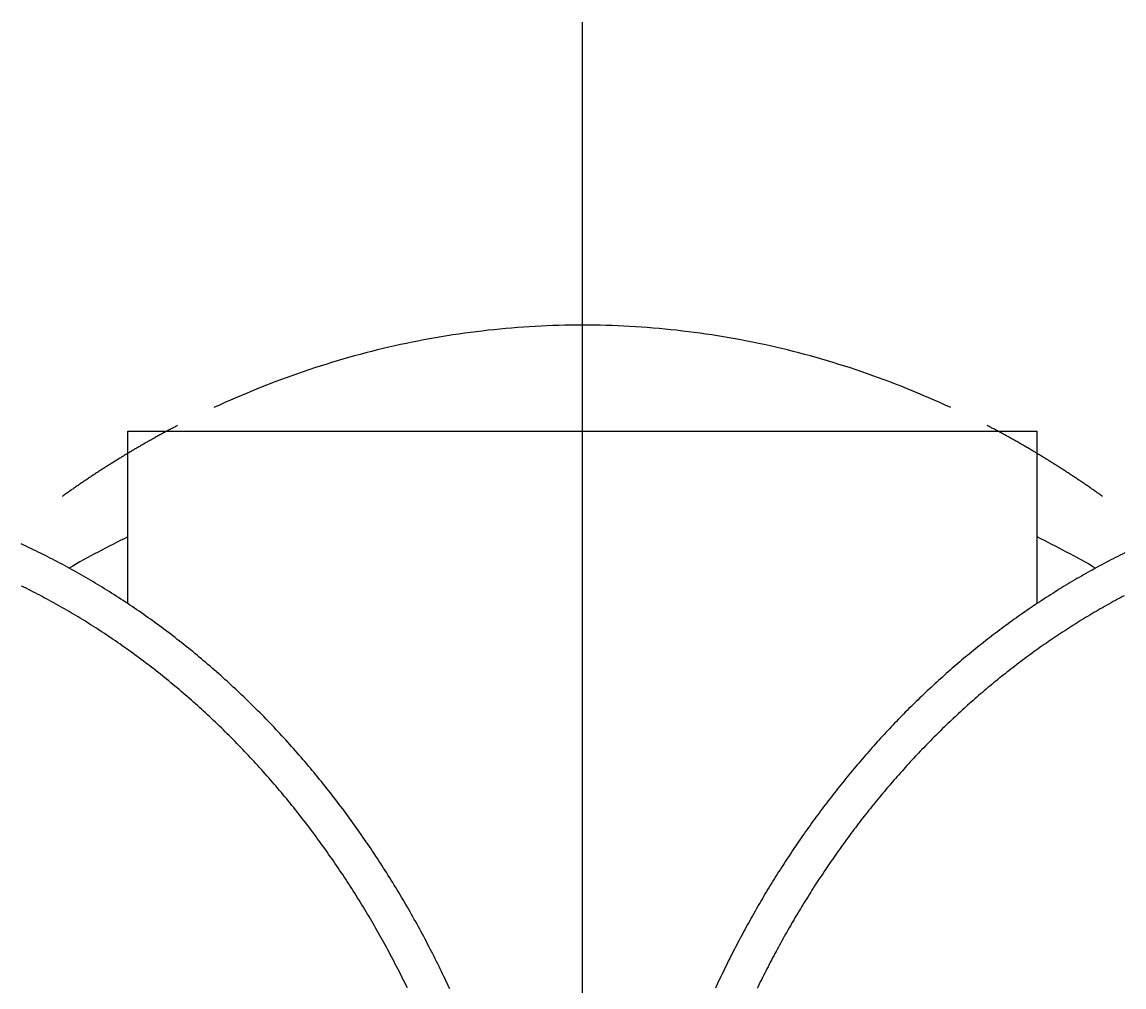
# Model space of a CAD drawing. Extents: x -26.4 to 13.3, y -38.4 to 44.9.
# Drawn here: x -3.7 to 3.57, y 38.58 to 44.94 of the extents above; entities that cross this region are included whole.
import ezdxf

# ---------------------------------------------------------------- set-up
doc = ezdxf.new("R2010")
doc.units = 0
doc.linetypes.add('CENTER', pattern=[50.8, 31.75, -6.35, 6.35, -6.35])
doc.layers.get('0').update_dxf_attribs({"linetype": 'CONTINUOUS'})
doc.layers.add('CENTER', color=1, linetype='CENTER')

msp = doc.modelspace()

# ---------------------------------------------------------------- linework, layer by layer
at = {"color": 7, "linetype": 'CONTINUOUS'}
for p, q in [((-3, 42.245185), (3, 42.245185)), ((-3, 41.108055), (-3, 42.245185)), ((3, 41.108055), (3, 42.245185))]:
    msp.add_line(p, q, dxfattribs=at)
for points in [[(2.43085, 42.401, 0), (2.3947, 42.4176, 0), (2.35847, 42.4341, 0), (2.32215, 42.4502, 0), (2.28575, 42.4662, 0), (2.24927, 42.4818, 0), (2.21271, 42.4972, 0), (2.17606, 42.5124, 0), (2.13934, 42.5273, 0), (2.10255, 42.542, 0), (2.06567, 42.5564, 0), (2.02873, 42.5705, 0), (1.99171, 42.5844, 0), (1.95462, 42.5981, 0), (1.91745, 42.6114, 0), (1.88022, 42.6246, 0), (1.84293, 42.6374, 0), (1.80556, 42.65, 0), (1.76813, 42.6624, 0), (1.73064, 42.6745, 0), (1.69309, 42.6863, 0), (1.65547, 42.6979, 0), (1.6178, 42.7092, 0), (1.58007, 42.7202, 0), (1.54228, 42.731, 0), (1.50444, 42.7415, 0), (1.46654, 42.7518, 0), (1.42859, 42.7618, 0), (1.39059, 42.7715, 0), (1.35253, 42.781, 0), (1.31443, 42.7902, 0), (1.27629, 42.7992, 0), (1.23809, 42.8079, 0), (1.19986, 42.8163, 0), (1.16157, 42.8245, 0), (1.12325, 42.8324, 0), (1.08489, 42.84, 0), (1.04649, 42.8473, 0), (1.00805, 42.8544, 0), (0.969574, 42.8613, 0), (0.931065, 42.8678, 0), (0.892521, 42.8741, 0), (0.853946, 42.8802, 0), (0.81534, 42.8859, 0), (0.776705, 42.8914, 0), (0.738042, 42.8967, 0), (0.699352, 42.9016, 0), (0.660638, 42.9063, 0), (0.621899, 42.9108, 0), (0.583139, 42.9149, 0), (0.544357, 42.9188, 0), (0.505556, 42.9225, 0), (0.466737, 42.9258, 0), (0.427901, 42.9289, 0), (0.38905, 42.9317, 0), (0.350185, 42.9343, 0), (0.311307, 42.9366, 0), (0.272418, 42.9386, 0), (0.233519, 42.9403, 0), (0.194612, 42.9418, 0), (0.155698, 42.943, 0), (0.116779, 42.944, 0), (0.077855, 42.9446, 0), (0.038928, 42.9451, 0), (0, 42.9452, 0), (-0.038928, 42.9451, 0), (-0.077855, 42.9446, 0), (-0.116779, 42.944, 0), (-0.155698, 42.943, 0), (-0.194612, 42.9418, 0), (-0.233519, 42.9403, 0), (-0.272418, 42.9386, 0), (-0.311307, 42.9366, 0), (-0.350185, 42.9343, 0), (-0.38905, 42.9317, 0), (-0.427901, 42.9289, 0), (-0.466737, 42.9258, 0), (-0.505556, 42.9225, 0), (-0.544357, 42.9188, 0), (-0.583139, 42.9149, 0), (-0.621899, 42.9108, 0), (-0.660638, 42.9063, 0), (-0.699352, 42.9016, 0), (-0.738042, 42.8967, 0), (-0.776705, 42.8914, 0), (-0.81534, 42.8859, 0), (-0.853946, 42.8802, 0), (-0.892521, 42.8741, 0), (-0.931065, 42.8678, 0), (-0.969574, 42.8613, 0), (-1.00805, 42.8544, 0), (-1.04649, 42.8473, 0), (-1.08489, 42.84, 0), (-1.12325, 42.8324, 0), (-1.16157, 42.8245, 0), (-1.19986, 42.8163, 0), (-1.23809, 42.8079, 0), (-1.27629, 42.7992, 0), (-1.31443, 42.7902, 0), (-1.35253, 42.781, 0), (-1.39059, 42.7715, 0), (-1.42859, 42.7618, 0), (-1.46654, 42.7518, 0), (-1.50444, 42.7415, 0), (-1.54228, 42.731, 0), (-1.58007, 42.7202, 0), (-1.6178, 42.7092, 0), (-1.65547, 42.6979, 0), (-1.69309, 42.6863, 0), (-1.73064, 42.6745, 0), (-1.76813, 42.6624, 0), (-1.80556, 42.65, 0), (-1.84293, 42.6374, 0), (-1.88022, 42.6246, 0), (-1.91745, 42.6114, 0), (-1.95462, 42.5981, 0), (-1.99171, 42.5844, 0), (-2.02873, 42.5705, 0), (-2.06567, 42.5564, 0), (-2.10255, 42.542, 0), (-2.13934, 42.5273, 0), (-2.17606, 42.5124, 0), (-2.21271, 42.4972, 0), (-2.24927, 42.4818, 0), (-2.28575, 42.4662, 0), (-2.32215, 42.4502, 0), (-2.35847, 42.4341, 0), (-2.3947, 42.4176, 0), (-2.43085, 42.401, 0)], [(-2.67179, 42.2823, 0), (-2.67792, 42.2791, 0), (-2.68405, 42.2759, 0), (-2.69018, 42.2727, 0), (-2.69631, 42.2695, 0), (-2.70243, 42.2662, 0), (-2.70855, 42.263, 0), (-2.71466, 42.2598, 0), (-2.72078, 42.2565, 0), (-2.72689, 42.2533, 0), (-2.73299, 42.25, 0), (-2.7391, 42.2467, 0), (-2.7452, 42.2435, 0), (-2.7513, 42.2402, 0), (-2.75739, 42.2369, 0), (-2.76348, 42.2336, 0), (-2.76957, 42.2303, 0), (-2.77566, 42.227, 0), (-2.78174, 42.2237, 0), (-2.78782, 42.2203, 0), (-2.7939, 42.217, 0), (-2.79998, 42.2137, 0), (-2.80605, 42.2103, 0), (-2.81212, 42.207, 0), (-2.81818, 42.2036, 0), (-2.82424, 42.2002, 0), (-2.8303, 42.1968, 0), (-2.83636, 42.1935, 0), (-2.84241, 42.1901, 0), (-2.84846, 42.1867, 0), (-2.85451, 42.1833, 0), (-2.86055, 42.1799, 0), (-2.8666, 42.1764, 0), (-2.87263, 42.173, 0), (-2.87867, 42.1696, 0), (-2.8847, 42.1661, 0), (-2.89073, 42.1627, 0), (-2.89676, 42.1592, 0), (-2.90278, 42.1558, 0), (-2.9088, 42.1523, 0), (-2.91481, 42.1488, 0), (-2.92083, 42.1453, 0), (-2.92684, 42.1418, 0), (-2.93284, 42.1383, 0), (-2.93885, 42.1348, 0), (-2.94485, 42.1313, 0), (-2.95085, 42.1278, 0), (-2.95684, 42.1243, 0), (-2.96283, 42.1207, 0), (-2.96882, 42.1172, 0), (-2.9748, 42.1136, 0), (-2.98079, 42.1101, 0), (-2.98676, 42.1065, 0), (-2.99274, 42.1029, 0), (-2.99871, 42.0994, 0), (-3.00468, 42.0958, 0), (-3.01065, 42.0922, 0), (-3.01661, 42.0886, 0), (-3.02257, 42.085, 0), (-3.02852, 42.0814, 0), (-3.03448, 42.0777, 0), (-3.04043, 42.0741, 0), (-3.04637, 42.0705, 0), (-3.05232, 42.0668, 0), (-3.05825, 42.0632, 0), (-3.06419, 42.0595, 0), (-3.07012, 42.0559, 0), (-3.07605, 42.0522, 0), (-3.08198, 42.0485, 0), (-3.0879, 42.0448, 0), (-3.09382, 42.0411, 0), (-3.09974, 42.0374, 0), (-3.10565, 42.0337, 0), (-3.11156, 42.03, 0), (-3.11747, 42.0263, 0), (-3.12337, 42.0226, 0), (-3.12927, 42.0188, 0), (-3.13517, 42.0151, 0), (-3.14106, 42.0113, 0), (-3.14695, 42.0076, 0), (-3.15284, 42.0038, 0), (-3.15872, 42.0001, 0), (-3.1646, 41.9963, 0), (-3.17048, 41.9925, 0), (-3.17635, 41.9887, 0), (-3.18222, 41.9849, 0), (-3.18809, 41.9811, 0), (-3.19395, 41.9773, 0), (-3.19981, 41.9735, 0), (-3.20566, 41.9696, 0), (-3.21152, 41.9658, 0), (-3.21736, 41.962, 0), (-3.22321, 41.9581, 0), (-3.22905, 41.9543, 0), (-3.23489, 41.9504, 0), (-3.24073, 41.9465, 0), (-3.24656, 41.9427, 0), (-3.25239, 41.9388, 0), (-3.25821, 41.9349, 0), (-3.26403, 41.931, 0), (-3.26985, 41.9271, 0), (-3.27566, 41.9232, 0), (-3.28147, 41.9193, 0), (-3.28728, 41.9153, 0), (-3.29308, 41.9114, 0), (-3.29888, 41.9075, 0), (-3.30468, 41.9035, 0), (-3.31047, 41.8996, 0), (-3.31626, 41.8956, 0), (-3.32205, 41.8917, 0), (-3.32783, 41.8877, 0), (-3.33361, 41.8837, 0), (-3.33939, 41.8797, 0), (-3.34516, 41.8757, 0), (-3.35093, 41.8717, 0), (-3.35669, 41.8677, 0), (-3.36245, 41.8637, 0), (-3.36821, 41.8597, 0), (-3.37396, 41.8557, 0), (-3.37971, 41.8516, 0), (-3.38546, 41.8476, 0), (-3.3912, 41.8435, 0), (-3.39694, 41.8395, 0), (-3.40268, 41.8354, 0), (-3.40841, 41.8314, 0), (-3.41414, 41.8273, 0), (-3.41986, 41.8232, 0), (-3.42558, 41.8191, 0), (-3.4313, 41.815, 0)], [(3.4313, 41.815, 0), (3.42558, 41.8191, 0), (3.41986, 41.8232, 0), (3.41414, 41.8273, 0), (3.40841, 41.8314, 0), (3.40268, 41.8354, 0), (3.39694, 41.8395, 0), (3.3912, 41.8435, 0), (3.38546, 41.8476, 0), (3.37971, 41.8516, 0), (3.37396, 41.8557, 0), (3.36821, 41.8597, 0), (3.36245, 41.8637, 0), (3.35669, 41.8677, 0), (3.35093, 41.8717, 0), (3.34516, 41.8757, 0), (3.33939, 41.8797, 0), (3.33361, 41.8837, 0), (3.32783, 41.8877, 0), (3.32205, 41.8917, 0), (3.31626, 41.8956, 0), (3.31047, 41.8996, 0), (3.30468, 41.9035, 0), (3.29888, 41.9075, 0), (3.29308, 41.9114, 0), (3.28728, 41.9153, 0), (3.28147, 41.9193, 0), (3.27566, 41.9232, 0), (3.26985, 41.9271, 0), (3.26403, 41.931, 0), (3.25821, 41.9349, 0), (3.25239, 41.9388, 0), (3.24656, 41.9427, 0), (3.24073, 41.9465, 0), (3.23489, 41.9504, 0), (3.22905, 41.9543, 0), (3.22321, 41.9581, 0), (3.21736, 41.962, 0), (3.21152, 41.9658, 0), (3.20566, 41.9696, 0), (3.19981, 41.9735, 0), (3.19395, 41.9773, 0), (3.18809, 41.9811, 0), (3.18222, 41.9849, 0), (3.17635, 41.9887, 0), (3.17048, 41.9925, 0), (3.1646, 41.9963, 0), (3.15872, 42.0001, 0), (3.15284, 42.0038, 0), (3.14695, 42.0076, 0), (3.14106, 42.0113, 0), (3.13517, 42.0151, 0), (3.12927, 42.0188, 0), (3.12337, 42.0226, 0), (3.11747, 42.0263, 0), (3.11156, 42.03, 0), (3.10565, 42.0337, 0), (3.09974, 42.0374, 0), (3.09382, 42.0411, 0), (3.0879, 42.0448, 0), (3.08198, 42.0485, 0), (3.07605, 42.0522, 0), (3.07012, 42.0559, 0), (3.06419, 42.0595, 0), (3.05825, 42.0632, 0), (3.05232, 42.0668, 0), (3.04637, 42.0705, 0), (3.04043, 42.0741, 0), (3.03448, 42.0777, 0), (3.02852, 42.0814, 0), (3.02257, 42.085, 0), (3.01661, 42.0886, 0), (3.01065, 42.0922, 0), (3.00468, 42.0958, 0), (2.99871, 42.0994, 0), (2.99274, 42.1029, 0), (2.98676, 42.1065, 0), (2.98079, 42.1101, 0), (2.9748, 42.1136, 0), (2.96882, 42.1172, 0), (2.96283, 42.1207, 0), (2.95684, 42.1243, 0), (2.95085, 42.1278, 0), (2.94485, 42.1313, 0), (2.93885, 42.1348, 0), (2.93284, 42.1383, 0), (2.92684, 42.1418, 0), (2.92083, 42.1453, 0), (2.91481, 42.1488, 0), (2.9088, 42.1523, 0), (2.90278, 42.1558, 0), (2.89676, 42.1592, 0), (2.89073, 42.1627, 0), (2.8847, 42.1661, 0), (2.87867, 42.1696, 0), (2.87263, 42.173, 0), (2.8666, 42.1764, 0), (2.86055, 42.1799, 0), (2.85451, 42.1833, 0), (2.84846, 42.1867, 0), (2.84241, 42.1901, 0), (2.83636, 42.1935, 0), (2.8303, 42.1968, 0), (2.82424, 42.2002, 0), (2.81818, 42.2036, 0), (2.81212, 42.207, 0), (2.80605, 42.2103, 0), (2.79998, 42.2137, 0), (2.7939, 42.217, 0), (2.78782, 42.2203, 0), (2.78174, 42.2237, 0), (2.77566, 42.227, 0), (2.76957, 42.2303, 0), (2.76348, 42.2336, 0), (2.75739, 42.2369, 0), (2.7513, 42.2402, 0), (2.7452, 42.2435, 0), (2.7391, 42.2467, 0), (2.73299, 42.25, 0), (2.72689, 42.2533, 0), (2.72078, 42.2565, 0), (2.71466, 42.2598, 0), (2.70855, 42.263, 0), (2.70243, 42.2662, 0), (2.69631, 42.2695, 0), (2.69018, 42.2727, 0), (2.68405, 42.2759, 0), (2.67792, 42.2791, 0), (2.67179, 42.2823, 0)]]:
    msp.add_polyline3d(points, dxfattribs=at)
at = {"color": 7}
for points in [[(-0.875275, 38.5658, 0), (-0.882937, 38.5823, 0), (-0.890649, 38.5988, 0), (-0.89841, 38.6153, 0), (-0.906221, 38.6318, 0), (-0.914083, 38.6482, 0), (-0.921995, 38.6647, 0), (-0.929957, 38.6811, 0), (-0.93797, 38.6976, 0), (-0.946033, 38.714, 0), (-0.954147, 38.7304, 0), (-0.962312, 38.7468, 0), (-0.970528, 38.7632, 0), (-0.978795, 38.7796, 0), (-0.987112, 38.796, 0), (-0.995482, 38.8124, 0), (-1.0039, 38.8288, 0), (-1.01237, 38.8452, 0), (-1.0209, 38.8615, 0), (-1.02947, 38.8779, 0), (-1.0381, 38.8942, 0), (-1.04678, 38.9105, 0), (-1.05551, 38.9268, 0), (-1.06429, 38.9431, 0), (-1.07313, 38.9594, 0), (-1.08201, 38.9757, 0), (-1.09095, 38.992, 0), (-1.09995, 39.0083, 0), (-1.10899, 39.0245, 0), (-1.11809, 39.0408, 0), (-1.12724, 39.057, 0), (-1.13644, 39.0732, 0), (-1.1457, 39.0894, 0), (-1.15501, 39.1056, 0), (-1.16437, 39.1218, 0), (-1.17379, 39.138, 0), (-1.18326, 39.1541, 0), (-1.19278, 39.1703, 0), (-1.20236, 39.1864, 0), (-1.21199, 39.2025, 0), (-1.22168, 39.2186, 0), (-1.23141, 39.2347, 0), (-1.24121, 39.2508, 0), (-1.25105, 39.2668, 0), (-1.26095, 39.2829, 0), (-1.2709, 39.2989, 0), (-1.28091, 39.3149, 0), (-1.29096, 39.3309, 0), (-1.30107, 39.3468, 0), (-1.31123, 39.3628, 0), (-1.32144, 39.3787, 0), (-1.3317, 39.3946, 0), (-1.34201, 39.4104, 0), (-1.35238, 39.4263, 0), (-1.36279, 39.4421, 0), (-1.37326, 39.4579, 0), (-1.38378, 39.4736, 0), (-1.39434, 39.4894, 0), (-1.40496, 39.5051, 0), (-1.41563, 39.5208, 0), (-1.42634, 39.5365, 0), (-1.43711, 39.5521, 0), (-1.44793, 39.5677, 0), (-1.45879, 39.5833, 0), (-1.4697, 39.5989, 0), (-1.48067, 39.6144, 0), (-1.49168, 39.6299, 0), (-1.50274, 39.6454, 0), (-1.51385, 39.6608, 0), (-1.525, 39.6762, 0), (-1.53621, 39.6916, 0), (-1.54746, 39.707, 0), (-1.55876, 39.7223, 0), (-1.57011, 39.7376, 0), (-1.58151, 39.7528, 0), (-1.59295, 39.7681, 0), (-1.60444, 39.7833, 0), (-1.61597, 39.7984, 0), (-1.62756, 39.8136, 0), (-1.63919, 39.8287, 0), (-1.65086, 39.8437, 0), (-1.66258, 39.8587, 0), (-1.67435, 39.8737, 0), (-1.68616, 39.8887, 0), (-1.69802, 39.9036, 0), (-1.70993, 39.9185, 0), (-1.72188, 39.9333, 0), (-1.73387, 39.9482, 0), (-1.74591, 39.9629, 0), (-1.75799, 39.9777, 0), (-1.77012, 39.9924, 0), (-1.78229, 40.007, 0), (-1.79451, 40.0216, 0), (-1.80677, 40.0362, 0), (-1.81908, 40.0508, 0), (-1.83142, 40.0653, 0), (-1.84382, 40.0797, 0), (-1.85625, 40.0941, 0), (-1.86873, 40.1085, 0), (-1.88125, 40.1229, 0), (-1.89381, 40.1372, 0), (-1.90642, 40.1514, 0), (-1.91907, 40.1656, 0), (-1.93176, 40.1798, 0), (-1.94449, 40.1939, 0), (-1.95727, 40.208, 0), (-1.97008, 40.222, 0), (-1.98294, 40.236, 0), (-1.99584, 40.25, 0), (-2.00878, 40.2639, 0), (-2.02176, 40.2777, 0), (-2.03478, 40.2915, 0), (-2.04785, 40.3053, 0), (-2.06095, 40.319, 0), (-2.07409, 40.3327, 0), (-2.08728, 40.3463, 0), (-2.1005, 40.3598, 0), (-2.11376, 40.3734, 0), (-2.12706, 40.3868, 0), (-2.14039, 40.4002, 0), (-2.15377, 40.4136, 0), (-2.16718, 40.4269, 0), (-2.18063, 40.4402, 0), (-2.19411, 40.4534, 0), (-2.20763, 40.4666, 0), (-2.22119, 40.4797, 0), (-2.23479, 40.4928, 0), (-2.24842, 40.5058, 0), (-2.26208, 40.5188, 0), (-2.27578, 40.5317, 0), (-2.28952, 40.5446, 0), (-2.30329, 40.5574, 0), (-2.31709, 40.5701, 0), (-2.33093, 40.5828, 0), (-2.3448, 40.5955, 0), (-2.35871, 40.6081, 0), (-2.37265, 40.6207, 0), (-2.38662, 40.6332, 0), (-2.40063, 40.6456, 0), (-2.41467, 40.658, 0), (-2.42874, 40.6703, 0), (-2.44284, 40.6826, 0), (-2.45698, 40.6948, 0), (-2.47115, 40.707, 0), (-2.48534, 40.7192, 0), (-2.49957, 40.7312, 0), (-2.51383, 40.7432, 0), (-2.52813, 40.7552, 0), (-2.54245, 40.7671, 0), (-2.5568, 40.779, 0), (-2.57118, 40.7908, 0), (-2.58559, 40.8025, 0), (-2.60003, 40.8142, 0), (-2.6145, 40.8258, 0), (-2.629, 40.8374, 0), (-2.64353, 40.8489, 0), (-2.65808, 40.8604, 0), (-2.67267, 40.8718, 0), (-2.68728, 40.8831, 0), (-2.70192, 40.8944, 0), (-2.71658, 40.9057, 0), (-2.73128, 40.9168, 0), (-2.746, 40.928, 0), (-2.76074, 40.939, 0), (-2.77552, 40.95, 0), (-2.79032, 40.961, 0), (-2.80514, 40.9719, 0), (-2.81999, 40.9827, 0), (-2.83487, 40.9935, 0), (-2.84977, 41.0042, 0), (-2.86469, 41.0149, 0), (-2.87964, 41.0255, 0), (-2.89462, 41.036, 0), (-2.90962, 41.0465, 0), (-2.92464, 41.0569, 0), (-2.93968, 41.0673, 0), (-2.95475, 41.0776, 0), (-2.96984, 41.0878, 0), (-2.98496, 41.098, 0), (-3.00009, 41.1081, 0), (-3.01525, 41.1182, 0), (-3.03043, 41.1282, 0), (-3.04564, 41.1381, 0), (-3.06086, 41.148, 0), (-3.07611, 41.1578, 0), (-3.09137, 41.1676, 0), (-3.10667, 41.1773, 0), (-3.12198, 41.1869, 0), (-3.13732, 41.1965, 0), (-3.15268, 41.206, 0), (-3.16806, 41.2155, 0), (-3.18346, 41.2249, 0), (-3.19889, 41.2342, 0), (-3.21433, 41.2435, 0), (-3.2298, 41.2527, 0), (-3.24529, 41.2619, 0), (-3.26079, 41.271, 0), (-3.27632, 41.28, 0), (-3.29187, 41.289, 0), (-3.30743, 41.2979, 0), (-3.32302, 41.3068, 0), (-3.33863, 41.3156, 0), (-3.35425, 41.3243, 0), (-3.36989, 41.333, 0), (-3.38555, 41.3416, 0), (-3.40123, 41.3502, 0), (-3.41692, 41.3587, 0), (-3.43264, 41.3671, 0), (-3.44837, 41.3755, 0), (-3.46411, 41.3838, 0), (-3.47987, 41.3921, 0), (-3.49565, 41.4003, 0), (-3.51145, 41.4084, 0), (-3.52726, 41.4165, 0), (-3.54308, 41.4245, 0), (-3.55892, 41.4324, 0), (-3.57478, 41.4403, 0), (-3.59064, 41.4481, 0), (-3.60653, 41.4559, 0), (-3.62242, 41.4636, 0), (-3.63833, 41.4712, 0), (-3.65424, 41.4788, 0), (-3.67016, 41.4863, 0), (-3.68608, 41.4937, 0), (-3.70201, 41.5011, 0)], [(3.57909, 41.4425, 0), (3.56376, 41.4349, 0), (3.54845, 41.4272, 0), (3.53318, 41.4195, 0), (3.51793, 41.4117, 0), (3.50271, 41.4039, 0), (3.48752, 41.3961, 0), (3.47237, 41.3882, 0), (3.45724, 41.3802, 0), (3.44214, 41.3722, 0), (3.42707, 41.3642, 0), (3.41203, 41.3561, 0), (3.39701, 41.3479, 0), (3.38203, 41.3397, 0), (3.36708, 41.3315, 0), (3.35216, 41.3232, 0), (3.33727, 41.3148, 0), (3.32242, 41.3065, 0), (3.30759, 41.298, 0), (3.29279, 41.2895, 0), (3.27802, 41.281, 0), (3.26328, 41.2724, 0), (3.24858, 41.2638, 0), (3.2339, 41.2551, 0), (3.21926, 41.2464, 0), (3.20464, 41.2377, 0), (3.19006, 41.2289, 0), (3.17551, 41.22, 0), (3.16099, 41.2111, 0), (3.1465, 41.2022, 0), (3.13205, 41.1932, 0), (3.11762, 41.1841, 0), (3.10323, 41.1751, 0), (3.08887, 41.1659, 0), (3.07454, 41.1568, 0), (3.06024, 41.1475, 0), (3.04597, 41.1383, 0), (3.03174, 41.129, 0), (3.01754, 41.1196, 0), (3.00337, 41.1103, 0), (2.98923, 41.1008, 0), (2.97512, 41.0913, 0), (2.96105, 41.0818, 0), (2.94701, 41.0723, 0), (2.933, 41.0627, 0), (2.91903, 41.053, 0), (2.90509, 41.0433, 0), (2.89118, 41.0336, 0), (2.8773, 41.0238, 0), (2.86346, 41.014, 0), (2.84965, 41.0042, 0), (2.83587, 40.9943, 0), (2.82213, 40.9843, 0), (2.80842, 40.9743, 0), (2.79475, 40.9643, 0), (2.7811, 40.9543, 0), (2.76749, 40.9442, 0), (2.75392, 40.934, 0), (2.74038, 40.9238, 0), (2.72687, 40.9136, 0), (2.7134, 40.9034, 0), (2.69996, 40.893, 0), (2.68655, 40.8827, 0), (2.67318, 40.8723, 0), (2.65985, 40.8619, 0), (2.64654, 40.8514, 0), (2.63328, 40.841, 0), (2.62004, 40.8304, 0), (2.60685, 40.8198, 0), (2.59368, 40.8092, 0), (2.58055, 40.7986, 0), (2.56746, 40.7879, 0), (2.5544, 40.7772, 0), (2.54138, 40.7664, 0), (2.52839, 40.7556, 0), (2.51544, 40.7448, 0), (2.50252, 40.7339, 0), (2.48963, 40.723, 0), (2.47678, 40.712, 0), (2.46397, 40.701, 0), (2.45118, 40.69, 0), (2.43843, 40.6789, 0), (2.42572, 40.6678, 0), (2.41304, 40.6567, 0), (2.40039, 40.6455, 0), (2.38778, 40.6343, 0), (2.37521, 40.6231, 0), (2.36266, 40.6118, 0), (2.35015, 40.6005, 0), (2.33768, 40.5891, 0), (2.32524, 40.5777, 0), (2.31283, 40.5663, 0), (2.30046, 40.5548, 0), (2.28813, 40.5433, 0), (2.27582, 40.5318, 0), (2.26356, 40.5202, 0), (2.25132, 40.5086, 0), (2.23912, 40.497, 0), (2.22696, 40.4853, 0), (2.21483, 40.4736, 0), (2.20274, 40.4619, 0), (2.19067, 40.4501, 0), (2.17865, 40.4383, 0), (2.16666, 40.4265, 0), (2.1547, 40.4146, 0), (2.14278, 40.4027, 0), (2.13089, 40.3907, 0), (2.11904, 40.3787, 0), (2.10723, 40.3667, 0), (2.09544, 40.3547, 0), (2.0837, 40.3426, 0), (2.07198, 40.3305, 0), (2.06031, 40.3183, 0), (2.04866, 40.3061, 0), (2.03706, 40.2939, 0), (2.02548, 40.2817, 0), (2.01395, 40.2694, 0), (2.00244, 40.2571, 0), (1.99098, 40.2448, 0), (1.97955, 40.2324, 0), (1.96815, 40.22, 0), (1.95679, 40.2075, 0), (1.94546, 40.1951, 0), (1.93417, 40.1826, 0), (1.92291, 40.17, 0), (1.91169, 40.1575, 0), (1.90051, 40.1449, 0), (1.88936, 40.1323, 0), (1.87824, 40.1196, 0), (1.86716, 40.1069, 0), (1.85612, 40.0942, 0), (1.84511, 40.0814, 0), (1.83414, 40.0687, 0), (1.8232, 40.0559, 0), (1.8123, 40.043, 0), (1.80143, 40.0301, 0), (1.7906, 40.0172, 0), (1.77981, 40.0043, 0), (1.76905, 39.9914, 0), (1.75832, 39.9784, 0), (1.74763, 39.9654, 0), (1.73698, 39.9523, 0), (1.72636, 39.9392, 0), (1.71578, 39.9261, 0), (1.70524, 39.913, 0), (1.69473, 39.8998, 0), (1.68425, 39.8866, 0), (1.67382, 39.8734, 0), (1.66341, 39.8602, 0), (1.65305, 39.8469, 0), (1.64272, 39.8336, 0), (1.63242, 39.8203, 0), (1.62217, 39.8069, 0), (1.61194, 39.7935, 0), (1.60176, 39.7801, 0), (1.59161, 39.7667, 0), (1.5815, 39.7532, 0), (1.57142, 39.7397, 0), (1.56138, 39.7262, 0), (1.55138, 39.7127, 0), (1.54141, 39.6991, 0), (1.53148, 39.6855, 0), (1.52158, 39.6719, 0), (1.51172, 39.6582, 0), (1.5019, 39.6445, 0), (1.49211, 39.6308, 0), (1.48236, 39.6171, 0), (1.47265, 39.6033, 0), (1.46297, 39.5896, 0), (1.45333, 39.5757, 0), (1.44373, 39.5619, 0), (1.43416, 39.5481, 0), (1.42463, 39.5342, 0), (1.41514, 39.5203, 0), (1.40568, 39.5063, 0), (1.39626, 39.4924, 0), (1.38688, 39.4784, 0), (1.37753, 39.4644, 0), (1.36822, 39.4504, 0), (1.35895, 39.4363, 0), (1.34971, 39.4223, 0), (1.34051, 39.4082, 0), (1.33135, 39.394, 0), (1.32222, 39.3799, 0), (1.31313, 39.3657, 0), (1.30408, 39.3515, 0), (1.29507, 39.3373, 0), (1.28609, 39.3231, 0), (1.27714, 39.3088, 0), (1.26824, 39.2946, 0), (1.25937, 39.2803, 0), (1.25054, 39.2659, 0), (1.24175, 39.2516, 0), (1.23299, 39.2372, 0), (1.22427, 39.2228, 0), (1.21559, 39.2084, 0), (1.20694, 39.194, 0), (1.19833, 39.1796, 0), (1.18976, 39.1651, 0), (1.18123, 39.1506, 0), (1.17273, 39.1361, 0), (1.16427, 39.1215, 0), (1.15585, 39.107, 0), (1.14746, 39.0924, 0), (1.13911, 39.0778, 0), (1.1308, 39.0632, 0), (1.12253, 39.0486, 0), (1.11429, 39.0339, 0), (1.10609, 39.0192, 0), (1.09793, 39.0045, 0), (1.08981, 38.9898, 0), (1.08172, 38.9751, 0), (1.07367, 38.9604, 0), (1.06566, 38.9456, 0), (1.05768, 38.9308, 0), (1.04975, 38.916, 0), (1.04185, 38.9012, 0), (1.03399, 38.8863, 0), (1.02616, 38.8715, 0), (1.01838, 38.8566, 0), (1.01063, 38.8417, 0), (1.00292, 38.8268, 0), (0.995242, 38.8119, 0), (0.987606, 38.7969, 0), (0.980007, 38.7819, 0), (0.972446, 38.767, 0), (0.964924, 38.752, 0), (0.957438, 38.7369, 0), (0.949991, 38.7219, 0), (0.942581, 38.7069, 0), (0.93521, 38.6918, 0), (0.927875, 38.6767, 0), (0.920579, 38.6616, 0), (0.91332, 38.6465, 0), (0.906098, 38.6314, 0), (0.898914, 38.6162, 0), (0.891767, 38.6011, 0), (0.884658, 38.5859, 0), (0.877587, 38.5707, 0)], [(-1.15484, 38.5719, 0), (-1.16256, 38.5877, 0), (-1.17033, 38.6036, 0), (-1.17815, 38.6194, 0), (-1.18602, 38.6352, 0), (-1.19394, 38.651, 0), (-1.2019, 38.6668, 0), (-1.20991, 38.6826, 0), (-1.21798, 38.6984, 0), (-1.22609, 38.7142, 0), (-1.23425, 38.7299, 0), (-1.24246, 38.7457, 0), (-1.25072, 38.7614, 0), (-1.25903, 38.7772, 0), (-1.26738, 38.7929, 0), (-1.27579, 38.8086, 0), (-1.28425, 38.8243, 0), (-1.29276, 38.84, 0), (-1.30131, 38.8557, 0), (-1.30992, 38.8714, 0), (-1.31858, 38.887, 0), (-1.32729, 38.9027, 0), (-1.33605, 38.9183, 0), (-1.34485, 38.9339, 0), (-1.35371, 38.9495, 0), (-1.36262, 38.9651, 0), (-1.37158, 38.9807, 0), (-1.3806, 38.9963, 0), (-1.38966, 39.0119, 0), (-1.39877, 39.0274, 0), (-1.40794, 39.0429, 0), (-1.41715, 39.0585, 0), (-1.42642, 39.074, 0), (-1.43574, 39.0895, 0), (-1.44511, 39.105, 0), (-1.45453, 39.1204, 0), (-1.464, 39.1359, 0), (-1.47352, 39.1513, 0), (-1.4831, 39.1667, 0), (-1.49272, 39.1821, 0), (-1.50239, 39.1975, 0), (-1.51211, 39.2128, 0), (-1.52188, 39.2281, 0), (-1.5317, 39.2434, 0), (-1.54157, 39.2587, 0), (-1.55148, 39.274, 0), (-1.56145, 39.2892, 0), (-1.57146, 39.3044, 0), (-1.58152, 39.3196, 0), (-1.59163, 39.3347, 0), (-1.60179, 39.3499, 0), (-1.612, 39.365, 0), (-1.62225, 39.3801, 0), (-1.63255, 39.3951, 0), (-1.6429, 39.4102, 0), (-1.65329, 39.4252, 0), (-1.66373, 39.4401, 0), (-1.67422, 39.4551, 0), (-1.68475, 39.47, 0), (-1.69533, 39.4849, 0), (-1.70595, 39.4998, 0), (-1.71663, 39.5146, 0), (-1.72734, 39.5294, 0), (-1.73811, 39.5442, 0), (-1.74891, 39.5589, 0), (-1.75977, 39.5737, 0), (-1.77066, 39.5883, 0), (-1.78161, 39.603, 0), (-1.79259, 39.6176, 0), (-1.80363, 39.6322, 0), (-1.8147, 39.6468, 0), (-1.82582, 39.6613, 0), (-1.83699, 39.6758, 0), (-1.84819, 39.6902, 0), (-1.85944, 39.7047, 0), (-1.87074, 39.719, 0), (-1.88208, 39.7334, 0), (-1.89346, 39.7477, 0), (-1.90488, 39.762, 0), (-1.91635, 39.7762, 0), (-1.92785, 39.7905, 0), (-1.9394, 39.8046, 0), (-1.951, 39.8188, 0), (-1.96263, 39.8329, 0), (-1.97431, 39.8469, 0), (-1.98603, 39.861, 0), (-1.99779, 39.8749, 0), (-2.00959, 39.8889, 0), (-2.02143, 39.9028, 0), (-2.03331, 39.9167, 0), (-2.04523, 39.9305, 0), (-2.0572, 39.9443, 0), (-2.0692, 39.958, 0), (-2.08125, 39.9717, 0), (-2.09333, 39.9854, 0), (-2.10545, 39.999, 0), (-2.11762, 40.0126, 0), (-2.12982, 40.0261, 0), (-2.14206, 40.0396, 0), (-2.15434, 40.0531, 0), (-2.16667, 40.0665, 0), (-2.17902, 40.0798, 0), (-2.19142, 40.0931, 0), (-2.20386, 40.1064, 0), (-2.21633, 40.1196, 0), (-2.22884, 40.1328, 0), (-2.24139, 40.146, 0), (-2.25398, 40.159, 0), (-2.26661, 40.1721, 0), (-2.27927, 40.1851, 0), (-2.29196, 40.198, 0), (-2.3047, 40.2109, 0), (-2.31747, 40.2238, 0), (-2.33027, 40.2366, 0), (-2.34311, 40.2493, 0), (-2.35598, 40.262, 0), (-2.36888, 40.2747, 0), (-2.38182, 40.2873, 0), (-2.3948, 40.2998, 0), (-2.40781, 40.3123, 0), (-2.42085, 40.3248, 0), (-2.43392, 40.3372, 0), (-2.44703, 40.3496, 0), (-2.46017, 40.3619, 0), (-2.47334, 40.3741, 0), (-2.48654, 40.3863, 0), (-2.49978, 40.3985, 0), (-2.51305, 40.4106, 0), (-2.52634, 40.4226, 0), (-2.53967, 40.4346, 0), (-2.55303, 40.4466, 0), (-2.56642, 40.4585, 0), (-2.57984, 40.4703, 0), (-2.5933, 40.4821, 0), (-2.60678, 40.4939, 0), (-2.62029, 40.5056, 0), (-2.63383, 40.5172, 0), (-2.64739, 40.5288, 0), (-2.66099, 40.5403, 0), (-2.67462, 40.5518, 0), (-2.68827, 40.5632, 0), (-2.70195, 40.5746, 0), (-2.71566, 40.5859, 0), (-2.7294, 40.5972, 0), (-2.74317, 40.6084, 0), (-2.75696, 40.6196, 0), (-2.77078, 40.6307, 0), (-2.78462, 40.6417, 0), (-2.79849, 40.6527, 0), (-2.81239, 40.6637, 0), (-2.82632, 40.6746, 0), (-2.84026, 40.6854, 0), (-2.85424, 40.6962, 0), (-2.86824, 40.7069, 0), (-2.88226, 40.7176, 0), (-2.89631, 40.7282, 0), (-2.91038, 40.7388, 0), (-2.92448, 40.7493, 0), (-2.9386, 40.7597, 0), (-2.95275, 40.7701, 0), (-2.96691, 40.7804, 0), (-2.98111, 40.7907, 0), (-2.99532, 40.8009, 0), (-3.00956, 40.8111, 0), (-3.02381, 40.8212, 0), (-3.0381, 40.8313, 0), (-3.0524, 40.8413, 0), (-3.06672, 40.8512, 0), (-3.08107, 40.8611, 0), (-3.09543, 40.8709, 0), (-3.10982, 40.8807, 0), (-3.12423, 40.8904, 0), (-3.13866, 40.9, 0), (-3.15311, 40.9096, 0), (-3.16757, 40.9191, 0), (-3.18206, 40.9286, 0), (-3.19657, 40.938, 0), (-3.2111, 40.9474, 0), (-3.22564, 40.9567, 0), (-3.24021, 40.9659, 0), (-3.2548, 40.9751, 0), (-3.26941, 40.9842, 0), (-3.28404, 40.9933, 0), (-3.29869, 41.0023, 0), (-3.31336, 41.0113, 0), (-3.32805, 41.0202, 0), (-3.34276, 41.029, 0), (-3.35748, 41.0378, 0), (-3.37223, 41.0465, 0), (-3.38699, 41.0552, 0), (-3.40178, 41.0638, 0), (-3.41658, 41.0723, 0), (-3.43139, 41.0808, 0), (-3.44623, 41.0893, 0), (-3.46108, 41.0976, 0), (-3.47595, 41.106, 0), (-3.49083, 41.1142, 0), (-3.50573, 41.1224, 0), (-3.52065, 41.1306, 0), (-3.53558, 41.1387, 0), (-3.55053, 41.1467, 0), (-3.56549, 41.1547, 0), (-3.58047, 41.1626, 0), (-3.59546, 41.1704, 0), (-3.61047, 41.1782, 0), (-3.62549, 41.1859, 0), (-3.64052, 41.1936, 0), (-3.65557, 41.2012, 0), (-3.67063, 41.2088, 0), (-3.6857, 41.2163, 0), (-3.70079, 41.2237, 0)], [(3.57393, 41.1591, 0), (3.55956, 41.1515, 0), (3.54523, 41.1439, 0), (3.53092, 41.1361, 0), (3.51664, 41.1284, 0), (3.50238, 41.1206, 0), (3.48816, 41.1127, 0), (3.47396, 41.1049, 0), (3.45979, 41.0969, 0), (3.44565, 41.0889, 0), (3.43153, 41.0809, 0), (3.41745, 41.0728, 0), (3.40339, 41.0647, 0), (3.38936, 41.0565, 0), (3.37536, 41.0483, 0), (3.36139, 41.0401, 0), (3.34745, 41.0318, 0), (3.33353, 41.0234, 0), (3.31964, 41.0151, 0), (3.30579, 41.0066, 0), (3.29196, 40.9981, 0), (3.27816, 40.9896, 0), (3.26439, 40.9811, 0), (3.25065, 40.9725, 0), (3.23693, 40.9638, 0), (3.22325, 40.9551, 0), (3.2096, 40.9464, 0), (3.19597, 40.9376, 0), (3.18238, 40.9288, 0), (3.16881, 40.9199, 0), (3.15528, 40.911, 0), (3.14177, 40.9021, 0), (3.1283, 40.8931, 0), (3.11485, 40.884, 0), (3.10144, 40.875, 0), (3.08805, 40.8659, 0), (3.0747, 40.8567, 0), (3.06137, 40.8475, 0), (3.04808, 40.8383, 0), (3.03481, 40.829, 0), (3.02158, 40.8197, 0), (3.00838, 40.8103, 0), (2.99521, 40.8009, 0), (2.98207, 40.7915, 0), (2.96896, 40.782, 0), (2.95588, 40.7725, 0), (2.94283, 40.7629, 0), (2.92981, 40.7533, 0), (2.91683, 40.7437, 0), (2.90387, 40.734, 0), (2.89095, 40.7243, 0), (2.87806, 40.7145, 0), (2.8652, 40.7047, 0), (2.85237, 40.6949, 0), (2.83958, 40.685, 0), (2.82681, 40.6751, 0), (2.81408, 40.6652, 0), (2.80138, 40.6552, 0), (2.78871, 40.6451, 0), (2.77607, 40.6351, 0), (2.76347, 40.625, 0), (2.7509, 40.6149, 0), (2.73836, 40.6047, 0), (2.72585, 40.5945, 0), (2.71338, 40.5842, 0), (2.70094, 40.5739, 0), (2.68853, 40.5636, 0), (2.67615, 40.5533, 0), (2.66381, 40.5429, 0), (2.6515, 40.5324, 0), (2.63922, 40.522, 0), (2.62697, 40.5115, 0), (2.61475, 40.5009, 0), (2.60257, 40.4904, 0), (2.59041, 40.4798, 0), (2.57829, 40.4691, 0), (2.5662, 40.4584, 0), (2.55415, 40.4477, 0), (2.54212, 40.437, 0), (2.53013, 40.4262, 0), (2.51817, 40.4154, 0), (2.50624, 40.4045, 0), (2.49434, 40.3936, 0), (2.48247, 40.3827, 0), (2.47064, 40.3717, 0), (2.45884, 40.3607, 0), (2.44707, 40.3497, 0), (2.43533, 40.3386, 0), (2.42363, 40.3275, 0), (2.41196, 40.3164, 0), (2.40032, 40.3052, 0), (2.38871, 40.294, 0), (2.37714, 40.2828, 0), (2.36559, 40.2715, 0), (2.35409, 40.2602, 0), (2.34261, 40.2488, 0), (2.33116, 40.2375, 0), (2.31975, 40.2261, 0), (2.30837, 40.2146, 0), (2.29702, 40.2032, 0), (2.28571, 40.1917, 0), (2.27443, 40.1801, 0), (2.26318, 40.1686, 0), (2.25196, 40.157, 0), (2.24078, 40.1453, 0), (2.22963, 40.1337, 0), (2.21851, 40.122, 0), (2.20742, 40.1102, 0), (2.19637, 40.0985, 0), (2.18535, 40.0867, 0), (2.17437, 40.0748, 0), (2.16341, 40.063, 0), (2.15249, 40.0511, 0), (2.1416, 40.0392, 0), (2.13075, 40.0272, 0), (2.11993, 40.0153, 0), (2.10914, 40.0032, 0), (2.09838, 39.9912, 0), (2.08766, 39.9791, 0), (2.07697, 39.967, 0), (2.06632, 39.9549, 0), (2.0557, 39.9427, 0), (2.04511, 39.9305, 0), (2.03455, 39.9183, 0), (2.02403, 39.9061, 0), (2.01354, 39.8938, 0), (2.00309, 39.8815, 0), (1.99267, 39.8691, 0), (1.98228, 39.8567, 0), (1.97192, 39.8443, 0), (1.9616, 39.8319, 0), (1.95131, 39.8195, 0), (1.94106, 39.807, 0), (1.93084, 39.7945, 0), (1.92065, 39.7819, 0), (1.9105, 39.7693, 0), (1.90038, 39.7567, 0), (1.8903, 39.7441, 0), (1.88025, 39.7314, 0), (1.87023, 39.7188, 0), (1.86024, 39.706, 0), (1.85029, 39.6933, 0), (1.84038, 39.6805, 0), (1.8305, 39.6677, 0), (1.82065, 39.6549, 0), (1.81083, 39.6421, 0), (1.80106, 39.6292, 0), (1.79131, 39.6163, 0), (1.7816, 39.6034, 0), (1.77192, 39.5904, 0), (1.76228, 39.5774, 0), (1.75267, 39.5644, 0), (1.7431, 39.5514, 0), (1.73356, 39.5383, 0), (1.72406, 39.5252, 0), (1.71459, 39.5121, 0), (1.70515, 39.499, 0), (1.69575, 39.4858, 0), (1.68638, 39.4726, 0), (1.67705, 39.4594, 0), (1.66775, 39.4461, 0), (1.65849, 39.4329, 0), (1.64926, 39.4196, 0), (1.64007, 39.4063, 0), (1.63091, 39.3929, 0), (1.62178, 39.3796, 0), (1.61269, 39.3662, 0), (1.60364, 39.3528, 0), (1.59462, 39.3393, 0), (1.58563, 39.3259, 0), (1.57668, 39.3124, 0), (1.56777, 39.2989, 0), (1.55889, 39.2853, 0), (1.55004, 39.2718, 0), (1.54123, 39.2582, 0), (1.53246, 39.2446, 0), (1.52371, 39.231, 0), (1.51501, 39.2173, 0), (1.50634, 39.2037, 0), (1.4977, 39.19, 0), (1.4891, 39.1763, 0), (1.48054, 39.1625, 0), (1.47201, 39.1488, 0), (1.46351, 39.135, 0), (1.45505, 39.1212, 0), (1.44663, 39.1074, 0), (1.43824, 39.0935, 0), (1.42988, 39.0797, 0), (1.42156, 39.0658, 0), (1.41328, 39.0519, 0), (1.40503, 39.038, 0), (1.39682, 39.024, 0), (1.38864, 39.01, 0), (1.3805, 38.9961, 0), (1.37239, 38.982, 0), (1.36432, 38.968, 0), (1.35628, 38.954, 0), (1.34828, 38.9399, 0), (1.34032, 38.9258, 0), (1.33239, 38.9117, 0), (1.3245, 38.8976, 0), (1.31664, 38.8834, 0), (1.30882, 38.8693, 0), (1.30103, 38.8551, 0), (1.29328, 38.8409, 0), (1.28556, 38.8267, 0), (1.27788, 38.8124, 0), (1.27024, 38.7982, 0), (1.26263, 38.7839, 0), (1.25506, 38.7696, 0), (1.24752, 38.7553, 0), (1.24002, 38.741, 0), (1.23256, 38.7266, 0), (1.22513, 38.7122, 0), (1.21774, 38.6979, 0), (1.21038, 38.6835, 0), (1.20306, 38.669, 0), (1.19578, 38.6546, 0), (1.18853, 38.6402, 0), (1.18132, 38.6257, 0), (1.17414, 38.6112, 0), (1.167, 38.5967, 0), (1.1599, 38.5822, 0), (1.15283, 38.5677, 0)]]:
    msp.add_polyline3d(points, dxfattribs=at)
at = {"color": 7, "linetype": 'CONTINUOUS'}
for centre in [(-5.7, 35.445185), (5.7, 35.445185)]:
    msp.add_circle(centre, 3.35, dxfattribs=at)
for start, end in [(116.1789687, 119.866626), (60.133374, 63.8210313)]:
    msp.add_arc((0, 35.445185), 6.8, start, end, dxfattribs=at)
at = {"layer": 'CENTER', "color": 1, "linetype": 'CENTER'}
msp.add_line((0, 25.945587), (0, 44.944782), dxfattribs=at)

doc.saveas('drawing.dxf')
